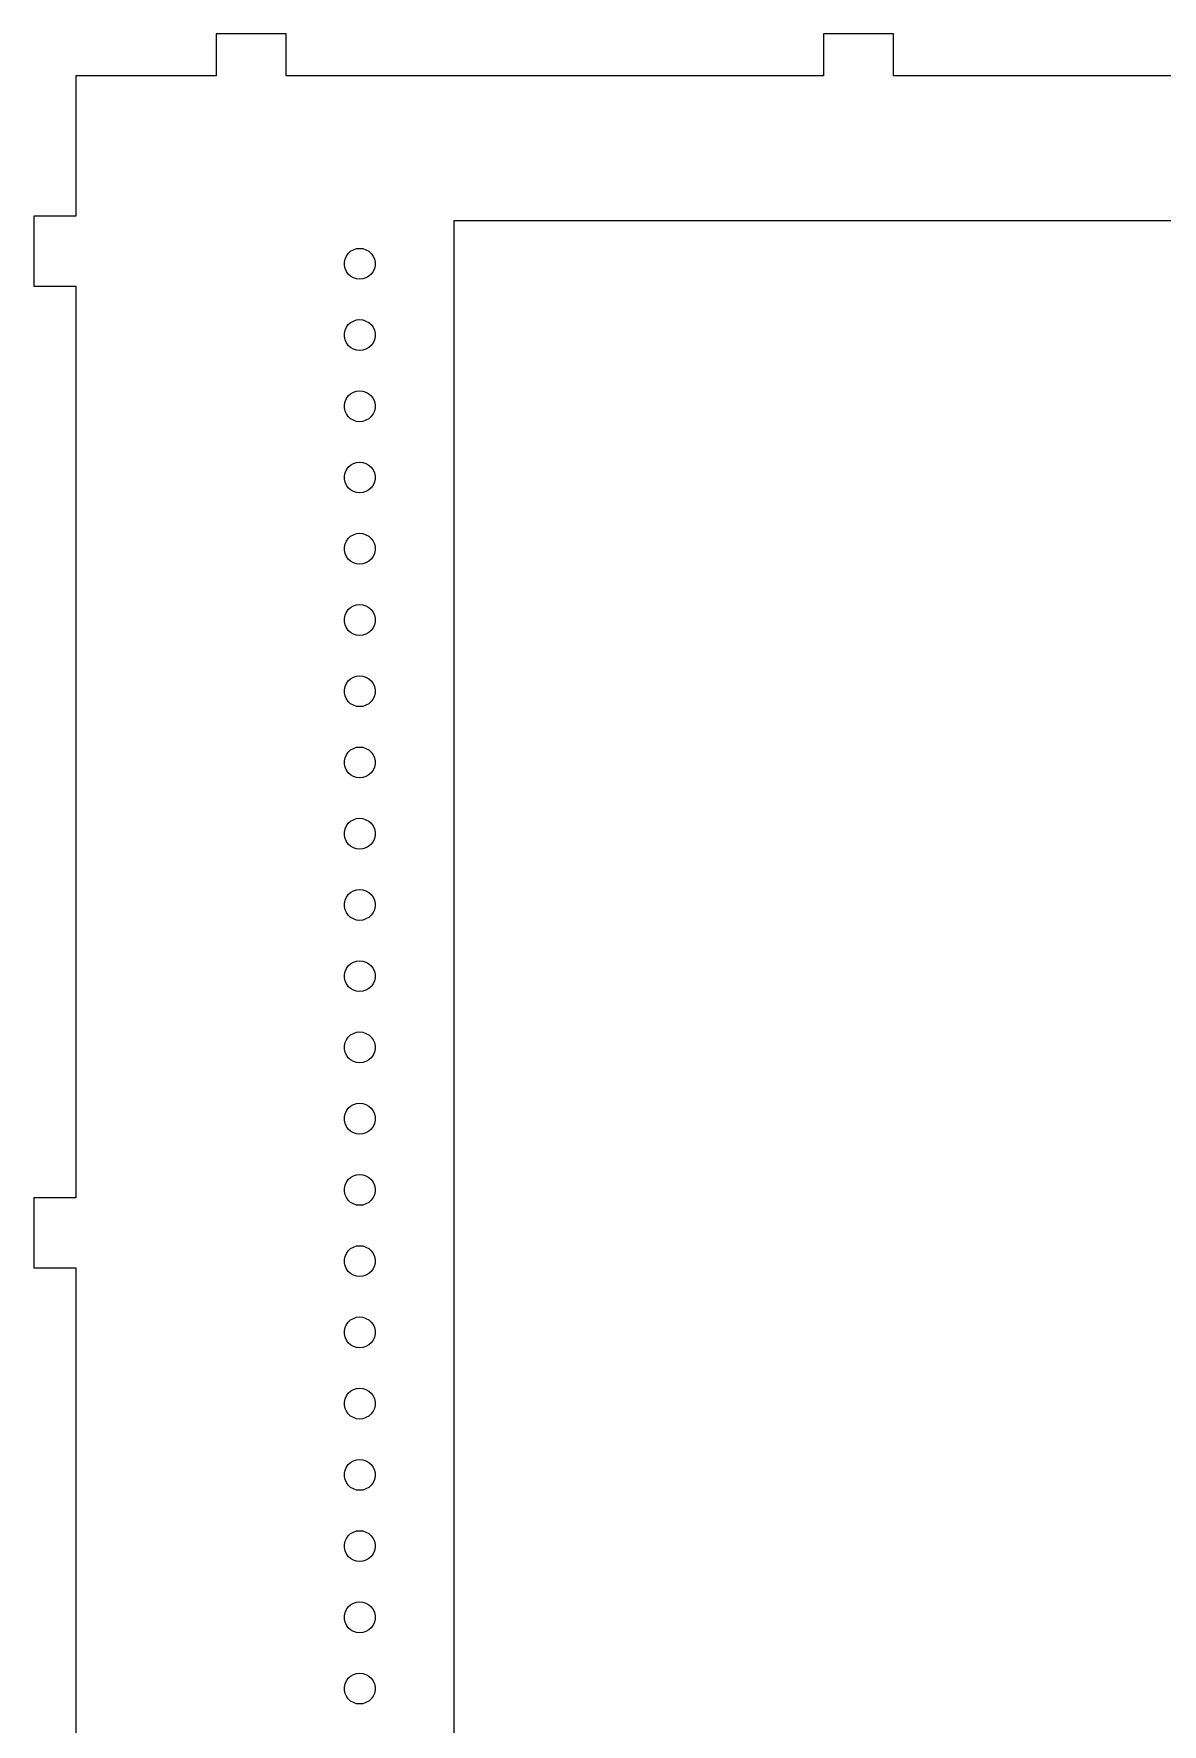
# Model space of a CAD drawing. Header units: metres. Extents: x -80 to 80, y -1230 to 80.
# Drawn here: x -80.5 to 0, y -1110 to -989.5 of the extents above; entities that cross this region are included whole.
import ezdxf

# ---------------------------------------------------------------- set-up
doc = ezdxf.new("R2010")
doc.units = ezdxf.units.M

msp = doc.modelspace()

# ---------------------------------------------------------------- linework, layer by layer
for p, q in [((-62.5, -989.5), (-67.5, -989.5)), ((-67.5, -989.5), (-67.5, -992.5)), ((-62.5, -992.5), (-62.5, -989.5)), ((-19.1667, -989.5), (-24.1667, -989.5)), ((-24.1667, -989.5), (-24.1667, -992.5)), ((-19.1667, -992.5), (-19.1667, -989.5)), ((-67.5, -992.5), (-77.5, -992.5)), ((-77.5, -992.5), (-77.5, -1002.5)), ((-24.1667, -992.5), (-62.5, -992.5)), ((19.1667, -992.5), (-19.1667, -992.5)), ((-77.5, -1002.5), (-80.5, -1002.5)), ((-80.5, -1002.5), (-80.5, -1007.5)), ((-50.5, -1217.18), (-50.5, -1002.82)), ((-50.5, -1002.82), (58.5, -1002.82)), ((-58.2026, -1005.35), (-58.0675, -1005.16)), ((-58.0675, -1005.16), (-57.8966, -1005.01)), ((-57.8966, -1005.01), (-57.6974, -1004.9)), ((-57.6974, -1004.9), (-57.4787, -1004.82)), ((-57.4787, -1004.82), (-57.25, -1004.8)), ((-57.25, -1004.8), (-57.0213, -1004.82)), ((-57.0213, -1004.82), (-56.8026, -1004.9)), ((-56.8026, -1004.9), (-56.6034, -1005.01)), ((-56.6034, -1005.01), (-56.4325, -1005.16)), ((-56.4325, -1005.16), (-56.2974, -1005.35)), ((-58.344, -1005.79), (-58.2962, -1005.56)), ((-58.344, -1006.01), (-58.344, -1005.79)), ((-58.2962, -1006.24), (-58.344, -1006.01)), ((-58.2962, -1005.56), (-58.2026, -1005.35)), ((-58.2026, -1006.45), (-58.2962, -1006.24)), ((-58.0675, -1006.64), (-58.2026, -1006.45)), ((-56.2974, -1006.45), (-56.4325, -1006.64)), ((-56.2974, -1005.35), (-56.2038, -1005.56)), ((-56.2038, -1006.24), (-56.2974, -1006.45)), ((-56.2038, -1005.56), (-56.156, -1005.79)), ((-56.156, -1006.01), (-56.2038, -1006.24)), ((-56.156, -1005.79), (-56.156, -1006.01)), ((-80.5, -1007.5), (-77.5, -1007.5)), ((-77.5, -1007.5), (-77.5, -1072.5)), ((-57.8966, -1006.79), (-58.0675, -1006.64)), ((-57.6974, -1006.9), (-57.8966, -1006.79)), ((-57.4787, -1006.98), (-57.6974, -1006.9)), ((-57.25, -1007), (-57.4787, -1006.98)), ((-57.0213, -1006.98), (-57.25, -1007)), ((-56.8026, -1006.9), (-57.0213, -1006.98)), ((-56.6034, -1006.79), (-56.8026, -1006.9)), ((-56.4325, -1006.64), (-56.6034, -1006.79)), ((-58.0675, -1010.24), (-57.8966, -1010.09)), ((-57.8966, -1010.09), (-57.6974, -1009.98)), ((-57.6974, -1009.98), (-57.4787, -1009.9)), ((-57.4787, -1009.9), (-57.25, -1009.88)), ((-57.25, -1009.88), (-57.0213, -1009.9)), ((-57.0213, -1009.9), (-56.8026, -1009.98)), ((-56.8026, -1009.98), (-56.6034, -1010.09)), ((-56.6034, -1010.09), (-56.4325, -1010.24)), ((-58.344, -1010.86), (-58.2962, -1010.64)), ((-58.344, -1011.09), (-58.344, -1010.86)), ((-58.2962, -1011.32), (-58.344, -1011.09)), ((-58.2962, -1010.64), (-58.2026, -1010.43)), ((-58.2026, -1011.53), (-58.2962, -1011.32)), ((-58.2026, -1010.43), (-58.0675, -1010.24)), ((-56.4325, -1010.24), (-56.2974, -1010.43)), ((-56.2974, -1010.43), (-56.2038, -1010.64)), ((-56.2038, -1011.32), (-56.2974, -1011.53)), ((-56.2038, -1010.64), (-56.156, -1010.86)), ((-56.156, -1011.09), (-56.2038, -1011.32)), ((-56.156, -1010.86), (-56.156, -1011.09)), ((-58.0675, -1011.72), (-58.2026, -1011.53)), ((-57.8966, -1011.87), (-58.0675, -1011.72)), ((-57.6974, -1011.98), (-57.8966, -1011.87)), ((-57.4787, -1012.06), (-57.6974, -1011.98)), ((-57.25, -1012.08), (-57.4787, -1012.06)), ((-57.0213, -1012.06), (-57.25, -1012.08)), ((-56.8026, -1011.98), (-57.0213, -1012.06)), ((-56.6034, -1011.87), (-56.8026, -1011.98)), ((-56.4325, -1011.72), (-56.6034, -1011.87)), ((-56.2974, -1011.53), (-56.4325, -1011.72)), ((-58.344, -1015.95), (-58.2962, -1015.72)), ((-58.344, -1016.17), (-58.344, -1015.95)), ((-58.2962, -1015.72), (-58.2026, -1015.51)), ((-58.2026, -1015.51), (-58.0675, -1015.32)), ((-58.0675, -1015.32), (-57.8966, -1015.17)), ((-57.8966, -1015.17), (-57.6974, -1015.06)), ((-57.6974, -1015.06), (-57.4787, -1014.98)), ((-57.4787, -1014.98), (-57.25, -1014.96)), ((-57.25, -1014.96), (-57.0213, -1014.98)), ((-57.0213, -1014.98), (-56.8026, -1015.06)), ((-56.8026, -1015.06), (-56.6034, -1015.17)), ((-56.6034, -1015.17), (-56.4325, -1015.32)), ((-56.4325, -1015.32), (-56.2974, -1015.51)), ((-56.2974, -1015.51), (-56.2038, -1015.72)), ((-56.2038, -1015.72), (-56.156, -1015.95)), ((-56.156, -1015.95), (-56.156, -1016.17)), ((-58.2962, -1016.4), (-58.344, -1016.17)), ((-58.2026, -1016.61), (-58.2962, -1016.4)), ((-58.0675, -1016.8), (-58.2026, -1016.61)), ((-57.8966, -1016.95), (-58.0675, -1016.8)), ((-57.6974, -1017.06), (-57.8966, -1016.95)), ((-57.4787, -1017.14), (-57.6974, -1017.06)), ((-57.25, -1017.16), (-57.4787, -1017.14)), ((-57.0213, -1017.14), (-57.25, -1017.16)), ((-56.8026, -1017.06), (-57.0213, -1017.14)), ((-56.6034, -1016.95), (-56.8026, -1017.06)), ((-56.4325, -1016.8), (-56.6034, -1016.95)), ((-56.2974, -1016.61), (-56.4325, -1016.8)), ((-56.2038, -1016.4), (-56.2974, -1016.61)), ((-56.156, -1016.17), (-56.2038, -1016.4)), ((-58.344, -1021.03), (-58.2962, -1020.8)), ((-58.2962, -1020.8), (-58.2026, -1020.59)), ((-58.2026, -1020.59), (-58.0675, -1020.4)), ((-58.0675, -1020.4), (-57.8966, -1020.25)), ((-57.8966, -1020.25), (-57.6974, -1020.14)), ((-57.6974, -1020.14), (-57.4787, -1020.06)), ((-57.4787, -1020.06), (-57.25, -1020.04)), ((-57.25, -1020.04), (-57.0213, -1020.06)), ((-57.0213, -1020.06), (-56.8026, -1020.14)), ((-56.8026, -1020.14), (-56.6034, -1020.25)), ((-56.6034, -1020.25), (-56.4325, -1020.4)), ((-56.4325, -1020.4), (-56.2974, -1020.59)), ((-56.2974, -1020.59), (-56.2038, -1020.8)), ((-56.2038, -1020.8), (-56.156, -1021.03)), ((-58.344, -1021.26), (-58.344, -1021.03)), ((-58.2962, -1021.48), (-58.344, -1021.26)), ((-58.2026, -1021.69), (-58.2962, -1021.48)), ((-58.0675, -1021.88), (-58.2026, -1021.69)), ((-57.8966, -1022.03), (-58.0675, -1021.88)), ((-57.6974, -1022.14), (-57.8966, -1022.03)), ((-57.4787, -1022.22), (-57.6974, -1022.14)), ((-56.8026, -1022.14), (-57.0213, -1022.22)), ((-56.6034, -1022.03), (-56.8026, -1022.14)), ((-56.4325, -1021.88), (-56.6034, -1022.03)), ((-56.2974, -1021.69), (-56.4325, -1021.88)), ((-56.2038, -1021.48), (-56.2974, -1021.69)), ((-56.156, -1021.26), (-56.2038, -1021.48)), ((-56.156, -1021.03), (-56.156, -1021.26)), ((-57.25, -1022.24), (-57.4787, -1022.22)), ((-57.0213, -1022.22), (-57.25, -1022.24)), ((-58.2962, -1025.88), (-58.2026, -1025.67)), ((-58.2026, -1025.67), (-58.0675, -1025.48)), ((-58.0675, -1025.48), (-57.8966, -1025.33)), ((-57.8966, -1025.33), (-57.6974, -1025.22)), ((-57.6974, -1025.22), (-57.4787, -1025.14)), ((-57.4787, -1025.14), (-57.25, -1025.12)), ((-57.25, -1025.12), (-57.0213, -1025.14)), ((-57.0213, -1025.14), (-56.8026, -1025.22)), ((-56.8026, -1025.22), (-56.6034, -1025.33)), ((-56.6034, -1025.33), (-56.4325, -1025.48)), ((-56.4325, -1025.48), (-56.2974, -1025.67)), ((-56.2974, -1025.67), (-56.2038, -1025.88)), ((-58.344, -1026.1), (-58.2962, -1025.88)), ((-58.344, -1026.33), (-58.344, -1026.1)), ((-58.2962, -1026.56), (-58.344, -1026.33)), ((-58.2026, -1026.77), (-58.2962, -1026.56)), ((-58.0675, -1026.96), (-58.2026, -1026.77)), ((-57.8966, -1027.11), (-58.0675, -1026.96)), ((-56.4325, -1026.96), (-56.6034, -1027.11)), ((-56.2974, -1026.77), (-56.4325, -1026.96)), ((-56.2038, -1026.56), (-56.2974, -1026.77)), ((-56.2038, -1025.88), (-56.156, -1026.1)), ((-56.156, -1026.33), (-56.2038, -1026.56)), ((-56.156, -1026.1), (-56.156, -1026.33)), ((-57.6974, -1027.22), (-57.8966, -1027.11)), ((-57.4787, -1027.3), (-57.6974, -1027.22)), ((-57.25, -1027.32), (-57.4787, -1027.3)), ((-57.0213, -1027.3), (-57.25, -1027.32)), ((-56.8026, -1027.22), (-57.0213, -1027.3)), ((-56.6034, -1027.11), (-56.8026, -1027.22)), ((-58.2026, -1030.75), (-58.0675, -1030.56)), ((-58.0675, -1030.56), (-57.8966, -1030.41)), ((-57.8966, -1030.41), (-57.6974, -1030.3)), ((-57.6974, -1030.3), (-57.4787, -1030.22)), ((-57.4787, -1030.22), (-57.25, -1030.2)), ((-57.25, -1030.2), (-57.0213, -1030.22)), ((-57.0213, -1030.22), (-56.8026, -1030.3)), ((-56.8026, -1030.3), (-56.6034, -1030.41)), ((-56.6034, -1030.41), (-56.4325, -1030.56)), ((-56.4325, -1030.56), (-56.2974, -1030.75)), ((-58.344, -1031.19), (-58.2962, -1030.96)), ((-58.344, -1031.42), (-58.344, -1031.19)), ((-58.2962, -1031.64), (-58.344, -1031.42)), ((-58.2962, -1030.96), (-58.2026, -1030.75)), ((-58.2026, -1031.85), (-58.2962, -1031.64)), ((-56.2974, -1030.75), (-56.2038, -1030.96)), ((-56.2038, -1031.64), (-56.2974, -1031.85)), ((-56.2038, -1030.96), (-56.156, -1031.19)), ((-56.156, -1031.42), (-56.2038, -1031.64)), ((-56.156, -1031.19), (-56.156, -1031.42)), ((-58.0675, -1032.04), (-58.2026, -1031.85)), ((-57.8966, -1032.19), (-58.0675, -1032.04)), ((-57.6974, -1032.3), (-57.8966, -1032.19)), ((-57.4787, -1032.38), (-57.6974, -1032.3)), ((-57.25, -1032.4), (-57.4787, -1032.38)), ((-57.0213, -1032.38), (-57.25, -1032.4)), ((-56.8026, -1032.3), (-57.0213, -1032.38)), ((-56.6034, -1032.19), (-56.8026, -1032.3)), ((-56.4325, -1032.04), (-56.6034, -1032.19)), ((-56.2974, -1031.85), (-56.4325, -1032.04)), ((-57.8966, -1035.49), (-57.6974, -1035.38)), ((-57.6974, -1035.38), (-57.4787, -1035.3)), ((-57.4787, -1035.3), (-57.25, -1035.28)), ((-57.25, -1035.28), (-57.0213, -1035.3)), ((-57.0213, -1035.3), (-56.8026, -1035.38)), ((-56.8026, -1035.38), (-56.6034, -1035.49)), ((-58.344, -1036.27), (-58.2962, -1036.04)), ((-58.344, -1036.49), (-58.344, -1036.27)), ((-58.2962, -1036.72), (-58.344, -1036.49)), ((-58.2962, -1036.04), (-58.2026, -1035.83)), ((-58.2026, -1035.83), (-58.0675, -1035.64)), ((-58.0675, -1035.64), (-57.8966, -1035.49)), ((-56.6034, -1035.49), (-56.4325, -1035.64)), ((-56.4325, -1035.64), (-56.2974, -1035.83)), ((-56.2974, -1035.83), (-56.2038, -1036.04)), ((-56.2038, -1036.04), (-56.156, -1036.27)), ((-56.156, -1036.49), (-56.2038, -1036.72)), ((-56.156, -1036.27), (-56.156, -1036.49)), ((-58.2026, -1036.93), (-58.2962, -1036.72)), ((-58.0675, -1037.12), (-58.2026, -1036.93)), ((-57.8966, -1037.27), (-58.0675, -1037.12)), ((-57.6974, -1037.38), (-57.8966, -1037.27)), ((-57.4787, -1037.46), (-57.6974, -1037.38)), ((-57.25, -1037.48), (-57.4787, -1037.46)), ((-57.0213, -1037.46), (-57.25, -1037.48)), ((-56.8026, -1037.38), (-57.0213, -1037.46)), ((-56.6034, -1037.27), (-56.8026, -1037.38)), ((-56.4325, -1037.12), (-56.6034, -1037.27)), ((-56.2974, -1036.93), (-56.4325, -1037.12)), ((-56.2038, -1036.72), (-56.2974, -1036.93)), ((-58.344, -1041.34), (-58.2962, -1041.12)), ((-58.344, -1041.57), (-58.344, -1041.34)), ((-58.2962, -1041.12), (-58.2026, -1040.91)), ((-58.2026, -1040.91), (-58.0675, -1040.72)), ((-58.0675, -1040.72), (-57.8966, -1040.57)), ((-57.8966, -1040.57), (-57.6974, -1040.46)), ((-57.6974, -1040.46), (-57.4787, -1040.38)), ((-57.4787, -1040.38), (-57.25, -1040.36)), ((-57.25, -1040.36), (-57.0213, -1040.38)), ((-57.0213, -1040.38), (-56.8026, -1040.46)), ((-56.8026, -1040.46), (-56.6034, -1040.57)), ((-56.6034, -1040.57), (-56.4325, -1040.72)), ((-56.4325, -1040.72), (-56.2974, -1040.91)), ((-56.2974, -1040.91), (-56.2038, -1041.12)), ((-56.2038, -1041.12), (-56.156, -1041.34)), ((-56.156, -1041.34), (-56.156, -1041.57)), ((-58.2962, -1041.8), (-58.344, -1041.57)), ((-58.2026, -1042.01), (-58.2962, -1041.8)), ((-58.0675, -1042.2), (-58.2026, -1042.01)), ((-57.8966, -1042.35), (-58.0675, -1042.2)), ((-57.6974, -1042.46), (-57.8966, -1042.35)), ((-57.4787, -1042.54), (-57.6974, -1042.46)), ((-57.25, -1042.56), (-57.4787, -1042.54)), ((-57.0213, -1042.54), (-57.25, -1042.56)), ((-56.8026, -1042.46), (-57.0213, -1042.54)), ((-56.6034, -1042.35), (-56.8026, -1042.46)), ((-56.4325, -1042.2), (-56.6034, -1042.35)), ((-56.2974, -1042.01), (-56.4325, -1042.2)), ((-56.2038, -1041.8), (-56.2974, -1042.01)), ((-56.156, -1041.57), (-56.2038, -1041.8)), ((-58.344, -1046.43), (-58.2962, -1046.2)), ((-58.2962, -1046.2), (-58.2026, -1045.99)), ((-58.2026, -1045.99), (-58.0675, -1045.8)), ((-58.0675, -1045.8), (-57.8966, -1045.65)), ((-57.8966, -1045.65), (-57.6974, -1045.54)), ((-57.6974, -1045.54), (-57.4787, -1045.46)), ((-57.4787, -1045.46), (-57.25, -1045.44)), ((-57.25, -1045.44), (-57.0213, -1045.46)), ((-57.0213, -1045.46), (-56.8026, -1045.54)), ((-56.8026, -1045.54), (-56.6034, -1045.65)), ((-56.6034, -1045.65), (-56.4325, -1045.8)), ((-56.4325, -1045.8), (-56.2974, -1045.99)), ((-56.2974, -1045.99), (-56.2038, -1046.2)), ((-56.2038, -1046.2), (-56.156, -1046.43)), ((-58.344, -1046.66), (-58.344, -1046.43)), ((-58.2962, -1046.88), (-58.344, -1046.66)), ((-58.2026, -1047.09), (-58.2962, -1046.88)), ((-58.0675, -1047.28), (-58.2026, -1047.09)), ((-57.8966, -1047.43), (-58.0675, -1047.28)), ((-57.6974, -1047.54), (-57.8966, -1047.43)), ((-56.6034, -1047.43), (-56.8026, -1047.54)), ((-56.4325, -1047.28), (-56.6034, -1047.43)), ((-56.2974, -1047.09), (-56.4325, -1047.28)), ((-56.2038, -1046.88), (-56.2974, -1047.09)), ((-56.156, -1046.66), (-56.2038, -1046.88)), ((-56.156, -1046.43), (-56.156, -1046.66)), ((-57.4787, -1047.62), (-57.6974, -1047.54)), ((-57.25, -1047.64), (-57.4787, -1047.62)), ((-57.0213, -1047.62), (-57.25, -1047.64)), ((-56.8026, -1047.54), (-57.0213, -1047.62)), ((-58.2962, -1051.28), (-58.2026, -1051.07)), ((-58.2026, -1051.07), (-58.0675, -1050.88)), ((-58.0675, -1050.88), (-57.8966, -1050.73)), ((-57.8966, -1050.73), (-57.6974, -1050.62)), ((-57.6974, -1050.62), (-57.4787, -1050.54)), ((-57.4787, -1050.54), (-57.25, -1050.52)), ((-57.25, -1050.52), (-57.0213, -1050.54)), ((-57.0213, -1050.54), (-56.8026, -1050.62)), ((-56.8026, -1050.62), (-56.6034, -1050.73)), ((-56.6034, -1050.73), (-56.4325, -1050.88)), ((-56.4325, -1050.88), (-56.2974, -1051.07)), ((-56.2974, -1051.07), (-56.2038, -1051.28)), ((-58.344, -1051.51), (-58.2962, -1051.28)), ((-58.344, -1051.73), (-58.344, -1051.51)), ((-58.2962, -1051.96), (-58.344, -1051.73)), ((-58.2026, -1052.17), (-58.2962, -1051.96)), ((-58.0675, -1052.36), (-58.2026, -1052.17)), ((-56.2974, -1052.17), (-56.4325, -1052.36)), ((-56.2038, -1051.96), (-56.2974, -1052.17)), ((-56.2038, -1051.28), (-56.156, -1051.51)), ((-56.156, -1051.73), (-56.2038, -1051.96)), ((-56.156, -1051.51), (-56.156, -1051.73)), ((-57.8966, -1052.51), (-58.0675, -1052.36)), ((-57.6974, -1052.62), (-57.8966, -1052.51)), ((-57.4787, -1052.7), (-57.6974, -1052.62)), ((-57.25, -1052.72), (-57.4787, -1052.7)), ((-57.0213, -1052.7), (-57.25, -1052.72)), ((-56.8026, -1052.62), (-57.0213, -1052.7)), ((-56.6034, -1052.51), (-56.8026, -1052.62)), ((-56.4325, -1052.36), (-56.6034, -1052.51)), ((-58.0675, -1055.96), (-57.8966, -1055.81)), ((-57.8966, -1055.81), (-57.6974, -1055.7)), ((-57.6974, -1055.7), (-57.4787, -1055.62)), ((-57.4787, -1055.62), (-57.25, -1055.6)), ((-57.25, -1055.6), (-57.0213, -1055.62)), ((-57.0213, -1055.62), (-56.8026, -1055.7)), ((-56.8026, -1055.7), (-56.6034, -1055.81)), ((-56.6034, -1055.81), (-56.4325, -1055.96)), ((-58.344, -1056.58), (-58.2962, -1056.36)), ((-58.344, -1056.81), (-58.344, -1056.58)), ((-58.2962, -1057.04), (-58.344, -1056.81)), ((-58.2962, -1056.36), (-58.2026, -1056.15)), ((-58.2026, -1057.25), (-58.2962, -1057.04)), ((-58.2026, -1056.15), (-58.0675, -1055.96)), ((-56.4325, -1055.96), (-56.2974, -1056.15)), ((-56.2974, -1056.15), (-56.2038, -1056.36)), ((-56.2038, -1057.04), (-56.2974, -1057.25)), ((-56.2038, -1056.36), (-56.156, -1056.58)), ((-56.156, -1056.81), (-56.2038, -1057.04)), ((-56.156, -1056.58), (-56.156, -1056.81)), ((-58.0675, -1057.44), (-58.2026, -1057.25)), ((-57.8966, -1057.59), (-58.0675, -1057.44)), ((-57.6974, -1057.7), (-57.8966, -1057.59)), ((-57.4787, -1057.78), (-57.6974, -1057.7)), ((-57.25, -1057.8), (-57.4787, -1057.78)), ((-57.0213, -1057.78), (-57.25, -1057.8)), ((-56.8026, -1057.7), (-57.0213, -1057.78)), ((-56.6034, -1057.59), (-56.8026, -1057.7)), ((-56.4325, -1057.44), (-56.6034, -1057.59)), ((-56.2974, -1057.25), (-56.4325, -1057.44)), ((-57.6974, -1060.78), (-57.4787, -1060.7)), ((-57.4787, -1060.7), (-57.25, -1060.68)), ((-57.25, -1060.68), (-57.0213, -1060.7)), ((-57.0213, -1060.7), (-56.8026, -1060.78)), ((-58.344, -1061.67), (-58.2962, -1061.44)), ((-58.344, -1061.9), (-58.344, -1061.67)), ((-58.2962, -1062.12), (-58.344, -1061.9)), ((-58.2962, -1061.44), (-58.2026, -1061.23)), ((-58.2026, -1061.23), (-58.0675, -1061.04)), ((-58.0675, -1061.04), (-57.8966, -1060.89)), ((-57.8966, -1060.89), (-57.6974, -1060.78)), ((-56.8026, -1060.78), (-56.6034, -1060.89)), ((-56.6034, -1060.89), (-56.4325, -1061.04)), ((-56.4325, -1061.04), (-56.2974, -1061.23)), ((-56.2974, -1061.23), (-56.2038, -1061.44)), ((-56.2038, -1061.44), (-56.156, -1061.67)), ((-56.156, -1061.9), (-56.2038, -1062.12)), ((-56.156, -1061.67), (-56.156, -1061.9)), ((-58.2026, -1062.33), (-58.2962, -1062.12)), ((-58.0675, -1062.52), (-58.2026, -1062.33)), ((-57.8966, -1062.67), (-58.0675, -1062.52)), ((-57.6974, -1062.78), (-57.8966, -1062.67)), ((-57.4787, -1062.86), (-57.6974, -1062.78)), ((-57.25, -1062.88), (-57.4787, -1062.86)), ((-57.0213, -1062.86), (-57.25, -1062.88)), ((-56.8026, -1062.78), (-57.0213, -1062.86)), ((-56.6034, -1062.67), (-56.8026, -1062.78)), ((-56.4325, -1062.52), (-56.6034, -1062.67)), ((-56.2974, -1062.33), (-56.4325, -1062.52)), ((-56.2038, -1062.12), (-56.2974, -1062.33)), ((-58.344, -1066.74), (-58.2962, -1066.52)), ((-58.344, -1066.97), (-58.344, -1066.74)), ((-58.2962, -1066.52), (-58.2026, -1066.31)), ((-58.2026, -1066.31), (-58.0675, -1066.12)), ((-58.0675, -1066.12), (-57.8966, -1065.97)), ((-57.8966, -1065.97), (-57.6974, -1065.86)), ((-57.6974, -1065.86), (-57.4787, -1065.78)), ((-57.4787, -1065.78), (-57.25, -1065.76)), ((-57.25, -1065.76), (-57.0213, -1065.78)), ((-57.0213, -1065.78), (-56.8026, -1065.86)), ((-56.8026, -1065.86), (-56.6034, -1065.97)), ((-56.6034, -1065.97), (-56.4325, -1066.12)), ((-56.4325, -1066.12), (-56.2974, -1066.31)), ((-56.2974, -1066.31), (-56.2038, -1066.52)), ((-56.2038, -1066.52), (-56.156, -1066.74)), ((-56.156, -1066.74), (-56.156, -1066.97)), ((-58.2962, -1067.2), (-58.344, -1066.97)), ((-58.2026, -1067.41), (-58.2962, -1067.2)), ((-58.0675, -1067.6), (-58.2026, -1067.41)), ((-57.8966, -1067.75), (-58.0675, -1067.6)), ((-57.6974, -1067.86), (-57.8966, -1067.75)), ((-57.4787, -1067.94), (-57.6974, -1067.86)), ((-57.25, -1067.96), (-57.4787, -1067.94)), ((-57.0213, -1067.94), (-57.25, -1067.96)), ((-56.8026, -1067.86), (-57.0213, -1067.94)), ((-56.6034, -1067.75), (-56.8026, -1067.86)), ((-56.4325, -1067.6), (-56.6034, -1067.75)), ((-56.2974, -1067.41), (-56.4325, -1067.6)), ((-56.2038, -1067.2), (-56.2974, -1067.41)), ((-56.156, -1066.97), (-56.2038, -1067.2)), ((-58.344, -1071.83), (-58.2962, -1071.6)), ((-58.2962, -1071.6), (-58.2026, -1071.39)), ((-58.2026, -1071.39), (-58.0675, -1071.2)), ((-58.0675, -1071.2), (-57.8966, -1071.05)), ((-57.8966, -1071.05), (-57.6974, -1070.94)), ((-57.6974, -1070.94), (-57.4787, -1070.86)), ((-57.4787, -1070.86), (-57.25, -1070.84)), ((-57.25, -1070.84), (-57.0213, -1070.86)), ((-57.0213, -1070.86), (-56.8026, -1070.94)), ((-56.8026, -1070.94), (-56.6034, -1071.05)), ((-56.6034, -1071.05), (-56.4325, -1071.2)), ((-56.4325, -1071.2), (-56.2974, -1071.39)), ((-56.2974, -1071.39), (-56.2038, -1071.6)), ((-56.2038, -1071.6), (-56.156, -1071.83)), ((-77.5, -1072.5), (-80.5, -1072.5)), ((-80.5, -1072.5), (-80.5, -1077.5)), ((-58.344, -1072.05), (-58.344, -1071.83)), ((-58.2962, -1072.28), (-58.344, -1072.05)), ((-58.2026, -1072.49), (-58.2962, -1072.28)), ((-58.0675, -1072.68), (-58.2026, -1072.49)), ((-57.8966, -1072.83), (-58.0675, -1072.68)), ((-56.4325, -1072.68), (-56.6034, -1072.83)), ((-56.2974, -1072.49), (-56.4325, -1072.68)), ((-56.2038, -1072.28), (-56.2974, -1072.49)), ((-56.156, -1072.05), (-56.2038, -1072.28)), ((-56.156, -1071.83), (-56.156, -1072.05)), ((-57.6974, -1072.94), (-57.8966, -1072.83)), ((-57.4787, -1073.02), (-57.6974, -1072.94)), ((-57.25, -1073.04), (-57.4787, -1073.02)), ((-57.0213, -1073.02), (-57.25, -1073.04)), ((-56.8026, -1072.94), (-57.0213, -1073.02)), ((-56.6034, -1072.83), (-56.8026, -1072.94)), ((-58.2026, -1076.47), (-58.0675, -1076.28)), ((-58.0675, -1076.28), (-57.8966, -1076.13)), ((-57.8966, -1076.13), (-57.6974, -1076.02)), ((-57.6974, -1076.02), (-57.4787, -1075.94)), ((-57.4787, -1075.94), (-57.25, -1075.92)), ((-57.25, -1075.92), (-57.0213, -1075.94)), ((-57.0213, -1075.94), (-56.8026, -1076.02)), ((-56.8026, -1076.02), (-56.6034, -1076.13)), ((-56.6034, -1076.13), (-56.4325, -1076.28)), ((-56.4325, -1076.28), (-56.2974, -1076.47)), ((-80.5, -1077.5), (-77.5, -1077.5)), ((-77.5, -1077.5), (-77.5, -1142.5)), ((-58.344, -1076.91), (-58.2962, -1076.68)), ((-58.344, -1077.14), (-58.344, -1076.91)), ((-58.2962, -1077.36), (-58.344, -1077.14)), ((-58.2962, -1076.68), (-58.2026, -1076.47)), ((-58.2026, -1077.57), (-58.2962, -1077.36)), ((-58.0675, -1077.76), (-58.2026, -1077.57)), ((-56.2974, -1077.57), (-56.4325, -1077.76)), ((-56.2974, -1076.47), (-56.2038, -1076.68)), ((-56.2038, -1077.36), (-56.2974, -1077.57)), ((-56.2038, -1076.68), (-56.156, -1076.91)), ((-56.156, -1077.14), (-56.2038, -1077.36)), ((-56.156, -1076.91), (-56.156, -1077.14)), ((-57.8966, -1077.91), (-58.0675, -1077.76)), ((-57.6974, -1078.02), (-57.8966, -1077.91)), ((-57.4787, -1078.1), (-57.6974, -1078.02)), ((-57.25, -1078.12), (-57.4787, -1078.1)), ((-57.0213, -1078.1), (-57.25, -1078.12)), ((-56.8026, -1078.02), (-57.0213, -1078.1)), ((-56.6034, -1077.91), (-56.8026, -1078.02)), ((-56.4325, -1077.76), (-56.6034, -1077.91)), ((-58.0675, -1081.36), (-57.8966, -1081.21)), ((-57.8966, -1081.21), (-57.6974, -1081.1)), ((-57.6974, -1081.1), (-57.4787, -1081.02)), ((-57.4787, -1081.02), (-57.25, -1081)), ((-57.25, -1081), (-57.0213, -1081.02)), ((-57.0213, -1081.02), (-56.8026, -1081.1)), ((-56.8026, -1081.1), (-56.6034, -1081.21)), ((-56.6034, -1081.21), (-56.4325, -1081.36)), ((-58.344, -1081.98), (-58.2962, -1081.76)), ((-58.344, -1082.21), (-58.344, -1081.98)), ((-58.2962, -1082.44), (-58.344, -1082.21)), ((-58.2962, -1081.76), (-58.2026, -1081.55)), ((-58.2026, -1082.65), (-58.2962, -1082.44)), ((-58.2026, -1081.55), (-58.0675, -1081.36)), ((-56.4325, -1081.36), (-56.2974, -1081.55)), ((-56.2974, -1081.55), (-56.2038, -1081.76)), ((-56.2038, -1082.44), (-56.2974, -1082.65)), ((-56.2038, -1081.76), (-56.156, -1081.98)), ((-56.156, -1082.21), (-56.2038, -1082.44)), ((-56.156, -1081.98), (-56.156, -1082.21)), ((-58.0675, -1082.84), (-58.2026, -1082.65)), ((-57.8966, -1082.99), (-58.0675, -1082.84)), ((-57.6974, -1083.1), (-57.8966, -1082.99)), ((-57.4787, -1083.18), (-57.6974, -1083.1)), ((-57.25, -1083.2), (-57.4787, -1083.18)), ((-57.0213, -1083.18), (-57.25, -1083.2)), ((-56.8026, -1083.1), (-57.0213, -1083.18)), ((-56.6034, -1082.99), (-56.8026, -1083.1)), ((-56.4325, -1082.84), (-56.6034, -1082.99)), ((-56.2974, -1082.65), (-56.4325, -1082.84)), ((-58.344, -1087.07), (-58.2962, -1086.84)), ((-58.344, -1087.29), (-58.344, -1087.07)), ((-58.2962, -1086.84), (-58.2026, -1086.63)), ((-58.2026, -1086.63), (-58.0675, -1086.44)), ((-58.0675, -1086.44), (-57.8966, -1086.29)), ((-57.8966, -1086.29), (-57.6974, -1086.18)), ((-57.6974, -1086.18), (-57.4787, -1086.1)), ((-57.4787, -1086.1), (-57.25, -1086.08)), ((-57.25, -1086.08), (-57.0213, -1086.1)), ((-57.0213, -1086.1), (-56.8026, -1086.18)), ((-56.8026, -1086.18), (-56.6034, -1086.29)), ((-56.6034, -1086.29), (-56.4325, -1086.44)), ((-56.4325, -1086.44), (-56.2974, -1086.63)), ((-56.2974, -1086.63), (-56.2038, -1086.84)), ((-56.2038, -1086.84), (-56.156, -1087.07)), ((-56.156, -1087.07), (-56.156, -1087.29)), ((-58.2962, -1087.52), (-58.344, -1087.29)), ((-58.2026, -1087.73), (-58.2962, -1087.52)), ((-58.0675, -1087.92), (-58.2026, -1087.73)), ((-57.8966, -1088.07), (-58.0675, -1087.92)), ((-57.6974, -1088.18), (-57.8966, -1088.07)), ((-57.4787, -1088.26), (-57.6974, -1088.18)), ((-57.25, -1088.28), (-57.4787, -1088.26)), ((-57.0213, -1088.26), (-57.25, -1088.28)), ((-56.8026, -1088.18), (-57.0213, -1088.26)), ((-56.6034, -1088.07), (-56.8026, -1088.18)), ((-56.4325, -1087.92), (-56.6034, -1088.07)), ((-56.2974, -1087.73), (-56.4325, -1087.92)), ((-56.2038, -1087.52), (-56.2974, -1087.73)), ((-56.156, -1087.29), (-56.2038, -1087.52)), ((-58.344, -1092.15), (-58.2962, -1091.92)), ((-58.2962, -1091.92), (-58.2026, -1091.71)), ((-58.2026, -1091.71), (-58.0675, -1091.52)), ((-58.0675, -1091.52), (-57.8966, -1091.37)), ((-57.8966, -1091.37), (-57.6974, -1091.26)), ((-57.6974, -1091.26), (-57.4787, -1091.18)), ((-57.4787, -1091.18), (-57.25, -1091.16)), ((-57.25, -1091.16), (-57.0213, -1091.18)), ((-57.0213, -1091.18), (-56.8026, -1091.26)), ((-56.8026, -1091.26), (-56.6034, -1091.37)), ((-56.6034, -1091.37), (-56.4325, -1091.52)), ((-56.4325, -1091.52), (-56.2974, -1091.71)), ((-56.2974, -1091.71), (-56.2038, -1091.92)), ((-56.2038, -1091.92), (-56.156, -1092.15)), ((-58.344, -1092.38), (-58.344, -1092.15)), ((-58.2962, -1092.6), (-58.344, -1092.38)), ((-58.2026, -1092.81), (-58.2962, -1092.6)), ((-58.0675, -1093), (-58.2026, -1092.81)), ((-57.8966, -1093.15), (-58.0675, -1093)), ((-57.6974, -1093.26), (-57.8966, -1093.15)), ((-57.4787, -1093.34), (-57.6974, -1093.26)), ((-56.8026, -1093.26), (-57.0213, -1093.34)), ((-56.6034, -1093.15), (-56.8026, -1093.26)), ((-56.4325, -1093), (-56.6034, -1093.15)), ((-56.2974, -1092.81), (-56.4325, -1093)), ((-56.2038, -1092.6), (-56.2974, -1092.81)), ((-56.156, -1092.38), (-56.2038, -1092.6)), ((-56.156, -1092.15), (-56.156, -1092.38)), ((-57.25, -1093.36), (-57.4787, -1093.34)), ((-57.0213, -1093.34), (-57.25, -1093.36)), ((-58.2962, -1097), (-58.2026, -1096.79)), ((-58.2026, -1096.79), (-58.0675, -1096.6)), ((-58.0675, -1096.6), (-57.8966, -1096.45)), ((-57.8966, -1096.45), (-57.6974, -1096.34)), ((-57.6974, -1096.34), (-57.4787, -1096.26)), ((-57.4787, -1096.26), (-57.25, -1096.24)), ((-57.25, -1096.24), (-57.0213, -1096.26)), ((-57.0213, -1096.26), (-56.8026, -1096.34)), ((-56.8026, -1096.34), (-56.6034, -1096.45)), ((-56.6034, -1096.45), (-56.4325, -1096.6)), ((-56.4325, -1096.6), (-56.2974, -1096.79)), ((-56.2974, -1096.79), (-56.2038, -1097)), ((-58.344, -1097.22), (-58.2962, -1097)), ((-58.344, -1097.45), (-58.344, -1097.22)), ((-58.2962, -1097.68), (-58.344, -1097.45)), ((-58.2026, -1097.89), (-58.2962, -1097.68)), ((-58.0675, -1098.08), (-58.2026, -1097.89)), ((-57.8966, -1098.23), (-58.0675, -1098.08)), ((-56.4325, -1098.08), (-56.6034, -1098.23)), ((-56.2974, -1097.89), (-56.4325, -1098.08)), ((-56.2038, -1097.68), (-56.2974, -1097.89)), ((-56.2038, -1097), (-56.156, -1097.22)), ((-56.156, -1097.45), (-56.2038, -1097.68)), ((-56.156, -1097.22), (-56.156, -1097.45)), ((-57.6974, -1098.34), (-57.8966, -1098.23)), ((-57.4787, -1098.42), (-57.6974, -1098.34)), ((-57.25, -1098.44), (-57.4787, -1098.42)), ((-57.0213, -1098.42), (-57.25, -1098.44)), ((-56.8026, -1098.34), (-57.0213, -1098.42)), ((-56.6034, -1098.23), (-56.8026, -1098.34)), ((-58.2026, -1101.87), (-58.0675, -1101.68)), ((-58.0675, -1101.68), (-57.8966, -1101.53)), ((-57.8966, -1101.53), (-57.6974, -1101.42)), ((-57.6974, -1101.42), (-57.4787, -1101.34)), ((-57.4787, -1101.34), (-57.25, -1101.32)), ((-57.25, -1101.32), (-57.0213, -1101.34)), ((-57.0213, -1101.34), (-56.8026, -1101.42)), ((-56.8026, -1101.42), (-56.6034, -1101.53)), ((-56.6034, -1101.53), (-56.4325, -1101.68)), ((-56.4325, -1101.68), (-56.2974, -1101.87)), ((-58.344, -1102.31), (-58.2962, -1102.08)), ((-58.344, -1102.54), (-58.344, -1102.31)), ((-58.2962, -1102.76), (-58.344, -1102.54)), ((-58.2962, -1102.08), (-58.2026, -1101.87)), ((-58.2026, -1102.97), (-58.2962, -1102.76)), ((-56.2974, -1101.87), (-56.2038, -1102.08)), ((-56.2038, -1102.76), (-56.2974, -1102.97)), ((-56.2038, -1102.08), (-56.156, -1102.31)), ((-56.156, -1102.54), (-56.2038, -1102.76)), ((-56.156, -1102.31), (-56.156, -1102.54)), ((-58.0675, -1103.16), (-58.2026, -1102.97)), ((-57.8966, -1103.31), (-58.0675, -1103.16)), ((-57.6974, -1103.42), (-57.8966, -1103.31)), ((-57.4787, -1103.5), (-57.6974, -1103.42)), ((-57.25, -1103.52), (-57.4787, -1103.5)), ((-57.0213, -1103.5), (-57.25, -1103.52)), ((-56.8026, -1103.42), (-57.0213, -1103.5)), ((-56.6034, -1103.31), (-56.8026, -1103.42)), ((-56.4325, -1103.16), (-56.6034, -1103.31)), ((-56.2974, -1102.97), (-56.4325, -1103.16)), ((-57.8966, -1106.61), (-57.6974, -1106.5)), ((-57.6974, -1106.5), (-57.4787, -1106.42)), ((-57.4787, -1106.42), (-57.25, -1106.4)), ((-57.25, -1106.4), (-57.0213, -1106.42)), ((-57.0213, -1106.42), (-56.8026, -1106.5)), ((-56.8026, -1106.5), (-56.6034, -1106.61)), ((-58.344, -1107.39), (-58.2962, -1107.16)), ((-58.344, -1107.61), (-58.344, -1107.39)), ((-58.2962, -1107.84), (-58.344, -1107.61)), ((-58.2962, -1107.16), (-58.2026, -1106.95)), ((-58.2026, -1106.95), (-58.0675, -1106.76)), ((-58.0675, -1106.76), (-57.8966, -1106.61)), ((-56.6034, -1106.61), (-56.4325, -1106.76)), ((-56.4325, -1106.76), (-56.2974, -1106.95)), ((-56.2974, -1106.95), (-56.2038, -1107.16)), ((-56.2038, -1107.16), (-56.156, -1107.39)), ((-56.156, -1107.61), (-56.2038, -1107.84)), ((-56.156, -1107.39), (-56.156, -1107.61)), ((-58.2026, -1108.05), (-58.2962, -1107.84)), ((-58.0675, -1108.24), (-58.2026, -1108.05)), ((-57.8966, -1108.39), (-58.0675, -1108.24)), ((-57.6974, -1108.5), (-57.8966, -1108.39)), ((-57.4787, -1108.58), (-57.6974, -1108.5)), ((-57.25, -1108.6), (-57.4787, -1108.58)), ((-57.0213, -1108.58), (-57.25, -1108.6)), ((-56.8026, -1108.5), (-57.0213, -1108.58)), ((-56.6034, -1108.39), (-56.8026, -1108.5)), ((-56.4325, -1108.24), (-56.6034, -1108.39)), ((-56.2974, -1108.05), (-56.4325, -1108.24)), ((-56.2038, -1107.84), (-56.2974, -1108.05))]:
    msp.add_line(p, q)

doc.saveas('drawing.dxf')
